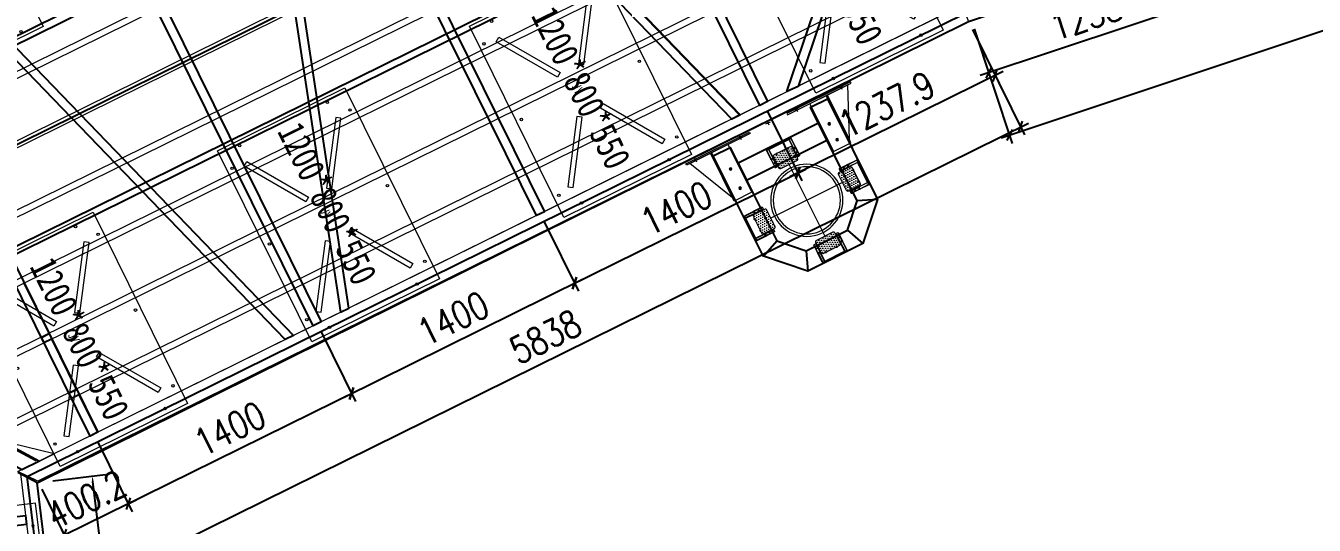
# Model space of a CAD drawing. Extents: x 8796 to 116961, y 24572 to 132726.
# Drawn here: x 32086 to 39331, y 92430 to 95239 of the extents above; entities that cross this region are included whole.
import ezdxf

# ---------------------------------------------------------------- set-up
doc = ezdxf.new("R2010")
doc.units = 0
doc.header["$LTSCALE"] = 1000
doc.header["$MEASUREMENT"] = 0
for name, pattern in [('CENTER', [2, 1.25, -0.25, 0.25, -0.25]), ('DASHED', [0.75, 0.5, -0.25]), ('HIDDEN', [0.375, 0.25, -0.125])]:
    doc.linetypes.add(name, pattern=pattern)
for name, color, linetype in [('PUB_TEXT', 7, 'Continuous'), ('主框型材', 4, 'Continuous'), ('卡槽', 242, 'Continuous'), ('标注', 9, 'Continuous'), ('浮箱名称', 3, 'Continuous'), ('连接端梁', 130, 'Continuous'), ('铝合金', 7, 'Continuous'), ('铝横梁', 220, 'Continuous')]:
    doc.layers.add(name, color=color, linetype=linetype)
for name, color, linetype, lineweight in [('加强板', 140, 'Continuous', 18), ('导框型材', 2, 'Continuous', 18), ('浮箱', 160, 'Continuous', 20), ('虚线', 8, 'Continuous', 0), ('轮子座', 7, 'Continuous', 9), ('铝主梁', 3, 'Continuous', 9), ('铝龙骨', 7, 'Continuous', 9)]:
    doc.layers.add(name, color=color, linetype=linetype, lineweight=lineweight)
doc.styles.add('HZTXT', font='txtw.shx', dxfattribs={"width": 0.8, "bigfont": 'hztxtw.shx'})
doc.styles.add('STANDARD_T3', font='simplex.shx', dxfattribs={"width": 0.7, "bigfont": 'hztxt.shx'})
doc.styles.add('黑体', font='simhei.ttf', dxfattribs={"width": 0.8})
doc.dimstyles.new('DIM-50', dxfattribs={"dimscale": 50, "dimtxt": 3, "dimasz": 1, "dimexe": 1, "dimexo": 1, "dimgap": 1, "dimtad": 1, "dimdec": 1, "dimdsep": 46, "dimtxsty": 'HZTXT', "dimblk": 'OBLIQUE', "dimblk1": 'ARCHTICK', "dimblk2": 'OBLIQUE', "dimcen": 0, "dimdle": 1, "dimclrd": 9, "dimclre": 9, "dimclrt": 2, "dimadec": 1, "dimazin": 0, "dimtfac": 1, "dimtdec": 1, "dimtix": 1, "dimtmove": 2, "dimatfit": 3, "dimldrblk": 'OBLIQUE', "dimfxl": 0, "dimtolj": 1, "dimtzin": 0, "dimarcsym": 0})
doc.dimstyles.new('W&&30', dxfattribs={"dimtxt": 105, "dimasz": 30, "dimexe": 75, "dimexo": 90, "dimgap": 30, "dimtad": 1, "dimdec": 0, "dimzin": 0, "dimdsep": 46, "dimtxsty": 'STANDARD_T3', "dimcen": 0.09, "dimclrd": 1, "dimclre": 1, "dimclrt": 7, "dimazin": 2, "dimtfac": 1, "dimtdec": 0, "dimtix": 1, "dimtmove": 2, "dimatfit": 3, "dimfxl": 0, "dimtolj": 1, "dimtzin": 0, "dimarcsym": 0})
pattern_1 = [(0, (1212.185, -561.11), (6.35, 12.7), [0, -12.7])]

# ---------------------------------------------------------------- blocks, each defined once
blk = doc.blocks.new('*D33')
at = {"color": 1, "lineweight": -2, "transparency": 16777216}
for p, q in [((27436.5, 68816.4), (27436.5, 68518.8)), ((31436.5, 68816.4), (31436.5, 68518.8)), ((27466.5, 68593.8), (31406.5, 68593.8))]:
    blk.add_line(p, q, dxfattribs=at)
at = {"color": 1, "transparency": 16777216}
for points in [[(27466.5, 68598.8), (27466.5, 68588.8), (27436.5, 68593.8)], [(31406.5, 68598.8), (31406.5, 68588.8), (31436.5, 68593.8)]]:
    blk.add_solid(points, dxfattribs=at)
at = {"layer": 'Defpoints', "color": 0, "transparency": 16777216}
for p in [(27436.5, 68906.4), (31436.5, 68906.4), (31436.5, 68593.8)]:
    blk.add_point(p, dxfattribs=at)
at = {"color": 7, "transparency": 16777216, "insert": (29436.5, 68676.3), "char_height": 105, "attachment_point": 5, "style": 'STANDARD_T3'}
blk.add_mtext('\\A1;4000', dxfattribs=at)
blk = doc.blocks.new('$matou$00000186')
for points in [[(-600, 400), (600, 400), (600, -400), (-600, -400)], [(-455.8, 303.8), (-472.4, 278.9), (-139.6, 57), (-122.9, 82)], [(455.8, 303.8), (472.4, 278.9), (139.6, 57), (122.9, 82)], [(-455.8, -303.8), (-472.4, -278.9), (-139.6, -57), (-122.9, -82)], [(455.8, -303.8), (472.4, -278.9), (139.6, -57), (122.9, -82)]]:
    blk.add_lwpolyline(points, close=True)
for centre in [(-475, 370), (0, 370), (475, 370), (-570, 275), (570, 275), (-570, -275), (570, -275), (-475, -370), (0, -370), (475, -370)]:
    blk.add_circle(centre, 7)
at = {"layer": 'PUB_TEXT', "style": '黑体', "width": 0.8}
blk.add_text('JY', height=52.57, dxfattribs=at).set_placement((-44.4, -35.3))
blk = doc.blocks.new('_Oblique')
at = {"color": 0, "linetype": 'ByBlock', "lineweight": -2}
blk.add_line((-0.5, -0.5), (0.5, 0.5), dxfattribs=at)
blk = doc.blocks.new('*D597')
at = {"layer": 'Defpoints', "color": 0, "transparency": 16777216}
for p in [(40173.6, 68346.1), (46011.6, 68346.1), (46011.6, 67685.2)]:
    blk.add_point(p, dxfattribs=at)
at = {"layer": '标注', "color": 9, "lineweight": -2, "transparency": 16777216}
for p, q in [((40173.6, 68296.1), (40173.6, 67635.2)), ((46011.6, 68296.1), (46011.6, 67635.2)), ((40123.6, 67685.2), (46061.6, 67685.2))]:
    blk.add_line(p, q, dxfattribs=at)
at = {"layer": '标注', "color": 9, "lineweight": -2, "transparency": 16777216, "xscale": 50, "yscale": 50, "zscale": 50, "rotation": 180}
blk.add_blockref('_Oblique', (40173.6, 67685.2), dxfattribs=at)
at = {"layer": '标注', "color": 9, "lineweight": -2, "transparency": 16777216, "xscale": 50, "yscale": 50, "zscale": 50}
blk.add_blockref('_Oblique', (46011.6, 67685.2), dxfattribs=at)
at = {"layer": '标注', "color": 2, "transparency": 16777216, "insert": (43092.6, 67810.2), "char_height": 150, "attachment_point": 5, "style": 'HZTXT'}
blk.add_mtext('\\A1;5838', dxfattribs=at)
blk = doc.blocks.new('_ArchTick')
at = {"color": 0, "linetype": 'ByBlock', "const_width": 0.4}
blk.add_lwpolyline([(-0.5, -0.5), (0.5, 0.5)], dxfattribs=at)
blk = doc.blocks.new('*D600')
at = {"layer": 'Defpoints', "color": 0, "transparency": 16777216}
for p in [(40573.8, 68444.1), (40173.6, 68346.1), (40173.6, 68008)]:
    blk.add_point(p, dxfattribs=at)
at = {"layer": '标注', "color": 9, "lineweight": -2, "transparency": 16777216}
for p, q in [((40573.8, 68394.1), (40573.8, 67958)), ((40173.6, 68296.1), (40173.6, 67958)), ((40173.6, 68008), (40123.6, 68008)), ((40573.8, 68008), (40173.6, 68008)), ((40573.8, 68008), (40623.8, 68008))]:
    blk.add_line(p, q, dxfattribs=at)
at = {"layer": '标注', "color": 9, "lineweight": -2, "transparency": 16777216, "xscale": 50, "yscale": 50, "zscale": 50}
blk.add_blockref('_Oblique', (40173.6, 68008), dxfattribs=at)
at = {"layer": '标注', "color": 9, "lineweight": -2, "transparency": 16777216, "xscale": 50, "yscale": 50, "zscale": 50, "rotation": 180}
blk.add_blockref('_Oblique', (40573.8, 68008), dxfattribs=at)
at = {"layer": '标注', "color": 2, "transparency": 16777216, "insert": (40373.7, 68133), "char_height": 150, "attachment_point": 5, "style": 'HZTXT'}
blk.add_mtext('\\A1;400.2', dxfattribs=at)
blk = doc.blocks.new('*D601')
at = {"layer": 'Defpoints', "color": 0, "transparency": 16777216}
for p in [(44773.8, 68444.1), (46011.6, 68346.1), (44773.8, 68008)]:
    blk.add_point(p, dxfattribs=at)
at = {"layer": '标注', "color": 9, "lineweight": -2, "transparency": 16777216}
for p, q in [((44773.8, 68394.1), (44773.8, 67958)), ((46011.6, 68296.1), (46011.6, 67958)), ((46061.6, 68008), (44723.8, 68008))]:
    blk.add_line(p, q, dxfattribs=at)
at = {"layer": '标注', "color": 9, "lineweight": -2, "transparency": 16777216, "xscale": 50, "yscale": 50, "zscale": 50, "rotation": 180}
blk.add_blockref('_Oblique', (44773.8, 68008), dxfattribs=at)
at = {"layer": '标注', "color": 9, "lineweight": -2, "transparency": 16777216, "xscale": 50, "yscale": 50, "zscale": 50}
blk.add_blockref('_Oblique', (46011.6, 68008), dxfattribs=at)
at = {"layer": '标注', "color": 2, "transparency": 16777216, "insert": (45392.7, 68133), "char_height": 150, "attachment_point": 5, "style": 'HZTXT'}
blk.add_mtext('\\A1;1237.9', dxfattribs=at)
blk = doc.blocks.new('*D602')
at = {"layer": 'Defpoints', "color": 0, "transparency": 16777216}
for p in [(40573.8, 68444.1), (41973.8, 68444.1), (41973.8, 68008)]:
    blk.add_point(p, dxfattribs=at)
at = {"layer": '标注', "color": 9, "lineweight": -2, "transparency": 16777216}
for p, q in [((40573.8, 68394.1), (40573.8, 67958)), ((41973.8, 68394.1), (41973.8, 67958)), ((40523.8, 68008), (42023.8, 68008))]:
    blk.add_line(p, q, dxfattribs=at)
at = {"layer": '标注', "color": 9, "lineweight": -2, "transparency": 16777216, "xscale": 50, "yscale": 50, "zscale": 50, "rotation": 180}
blk.add_blockref('_Oblique', (40573.8, 68008), dxfattribs=at)
at = {"layer": '标注', "color": 9, "lineweight": -2, "transparency": 16777216, "xscale": 50, "yscale": 50, "zscale": 50}
blk.add_blockref('_Oblique', (41973.8, 68008), dxfattribs=at)
at = {"layer": '标注', "color": 2, "transparency": 16777216, "insert": (41273.8, 68133), "char_height": 150, "attachment_point": 5, "style": 'HZTXT'}
blk.add_mtext('\\A1;1400', dxfattribs=at)
blk = doc.blocks.new('*D603')
at = {"layer": 'Defpoints', "color": 0, "transparency": 16777216}
for p in [(41973.8, 68444.1), (43373.8, 68444.1), (43373.8, 68008)]:
    blk.add_point(p, dxfattribs=at)
at = {"layer": '标注', "color": 9, "lineweight": -2, "transparency": 16777216}
for p, q in [((41973.8, 68394.1), (41973.8, 67958)), ((43373.8, 68394.1), (43373.8, 67958)), ((41923.8, 68008), (43423.8, 68008))]:
    blk.add_line(p, q, dxfattribs=at)
at = {"layer": '标注', "color": 9, "lineweight": -2, "transparency": 16777216, "xscale": 50, "yscale": 50, "zscale": 50, "rotation": 180}
blk.add_blockref('_Oblique', (41973.8, 68008), dxfattribs=at)
at = {"layer": '标注', "color": 9, "lineweight": -2, "transparency": 16777216, "xscale": 50, "yscale": 50, "zscale": 50}
blk.add_blockref('_Oblique', (43373.8, 68008), dxfattribs=at)
at = {"layer": '标注', "color": 2, "transparency": 16777216, "insert": (42673.8, 68133), "char_height": 150, "attachment_point": 5, "style": 'HZTXT'}
blk.add_mtext('\\A1;1400', dxfattribs=at)
blk = doc.blocks.new('*D604')
at = {"layer": 'Defpoints', "color": 0, "transparency": 16777216}
for p in [(43373.8, 68444.1), (44773.8, 68444.1), (44773.8, 68008)]:
    blk.add_point(p, dxfattribs=at)
at = {"layer": '标注', "color": 9, "lineweight": -2, "transparency": 16777216}
for p, q in [((43373.8, 68394.1), (43373.8, 67958)), ((44773.8, 68394.1), (44773.8, 67958)), ((43323.8, 68008), (44823.8, 68008))]:
    blk.add_line(p, q, dxfattribs=at)
at = {"layer": '标注', "color": 9, "lineweight": -2, "transparency": 16777216, "xscale": 50, "yscale": 50, "zscale": 50, "rotation": 180}
blk.add_blockref('_Oblique', (43373.8, 68008), dxfattribs=at)
at = {"layer": '标注', "color": 9, "lineweight": -2, "transparency": 16777216, "xscale": 50, "yscale": 50, "zscale": 50}
blk.add_blockref('_Oblique', (44773.8, 68008), dxfattribs=at)
at = {"layer": '标注', "color": 2, "transparency": 16777216, "insert": (44073.8, 68133), "char_height": 150, "attachment_point": 5, "style": 'HZTXT'}
blk.add_mtext('\\A1;1400', dxfattribs=at)
blk = doc.blocks.new('*U34')
at = {"layer": '浮箱', "rotation": 270}
blk.add_blockref('$matou$00000186', (0, 0), dxfattribs=at)
blk = doc.blocks.new('*U35')
at = {"color": 0, "linetype": 'ByBlock', "lineweight": -2, "transparency": 16777216}
for p in [(0, 0), (1550.25, 0), (3100.5, 0), (4650.75, 0), (6201, 0)]:
    blk.add_blockref('*U34', p, dxfattribs=at)
blk = doc.blocks.new('*U36')
at = {"layer": '浮箱', "rotation": 270}
blk.add_blockref('$matou$00000186', (0, 0), dxfattribs=at)
blk = doc.blocks.new('*U37')
at = {"color": 0, "linetype": 'ByBlock', "lineweight": -2, "transparency": 16777216}
for p in [(0, 0), (1580, 0), (3160, 0), (4740, 0)]:
    blk.add_blockref('*U36', p, dxfattribs=at)
blk = doc.blocks.new('*D583')
at = {"layer": 'Defpoints', "color": 0, "transparency": 16777216}
for p in [(49245.7, 68127.9), (57321.7, 68127.9), (57321.7, 67449.2)]:
    blk.add_point(p, dxfattribs=at)
at = {"layer": '标注', "color": 9, "lineweight": -2, "transparency": 16777216}
for p, q in [((49245.7, 68077.9), (49245.7, 67399.2)), ((57321.7, 68077.9), (57321.7, 67399.2)), ((49195.7, 67449.2), (57371.7, 67449.2))]:
    blk.add_line(p, q, dxfattribs=at)
at = {"layer": '标注', "color": 9, "lineweight": -2, "transparency": 16777216, "xscale": 50, "yscale": 50, "zscale": 50}
for p, rotation in [((49245.7, 67449.2), 180.0003109579486), ((57321.7, 67449.2), 0.0003109579486354188)]:
    blk.add_blockref('_Oblique', p, dxfattribs=dict(at, rotation=rotation))
at = {"layer": '标注', "color": 2, "transparency": 16777216, "insert": (53283.7, 67574.2), "char_height": 150, "attachment_point": 5, "rotation": 0.00031, "style": 'HZTXT'}
blk.add_mtext('\\A1;8076', dxfattribs=at)
blk = doc.blocks.new('*D592')
at = {"layer": 'Defpoints', "color": 0, "transparency": 16777216}
for p in [(50483.7, 68225.9), (49245.7, 68127.9), (49245.7, 67818.6)]:
    blk.add_point(p, dxfattribs=at)
at = {"layer": '标注', "color": 9, "lineweight": -2, "transparency": 16777216}
for p, q in [((50483.7, 68175.9), (50483.7, 67768.6)), ((49245.7, 68077.9), (49245.7, 67768.6)), ((50533.7, 67818.6), (49195.7, 67818.6))]:
    blk.add_line(p, q, dxfattribs=at)
at = {"layer": '标注', "color": 9, "lineweight": -2, "transparency": 16777216, "xscale": 50, "yscale": 50, "zscale": 50, "rotation": 180}
blk.add_blockref('_Oblique', (49245.7, 67818.6), dxfattribs=at)
at = {"layer": '标注', "color": 9, "lineweight": -2, "transparency": 16777216, "xscale": 50, "yscale": 50, "zscale": 50}
blk.add_blockref('_Oblique', (50483.7, 67818.6), dxfattribs=at)
at = {"layer": '标注', "color": 2, "transparency": 16777216, "insert": (49864.7, 67943.6), "char_height": 150, "attachment_point": 5, "style": 'HZTXT'}
blk.add_mtext('\\A1;1238', dxfattribs=at)
blk = doc.blocks.new('*U519')
h = blk.add_hatch()
h.set_pattern_fill('DOTS', color=256, scale=8)
h.set_pattern_definition(pattern_1)
h.paths.add_polyline_path([(64, 50, 0.4142135624), (54, 60), (-11, 60, 0.4142135624), (-21, 50), (-21, -50, 0.4142135624), (-11, -60), (54, -60, 0.4142135624), (64, -50)])
at = {"layer": '导框型材', "color": 0, "linetype": 'Continuous'}
for p, q in [((-64, 63.508929), (-64, 75.5)), ((-64, 75.5), (-63.389317, 75.5)), ((-7.891644, 75.5), (-63.389317, 75.5)), ((-63.389317, 75.5), (-63.389317, 64.5)), ((-62, 77.5), (-6.502327, 77.5)), ((-2.965328, 75.5), (-7.891644, 75.5)), ((-7.891644, 75.5), (-7.891644, 64.5)), ((-6.502327, 77.5), (-1.08338, 77.5)), ((47.5, 75.5), (-2.965328, 75.5)), ((-2.965328, 64.5), (-2.965328, 75.5)), ((-1.08338, 77.5), (45.5, 77.5)), ((47.5, 64.5), (47.5, 75.5)), ((-64, -63.50893), (-64, 63.508929)), ((-63.389317, 64.5), (-7.891644, 64.5)), ((-62, 62.5), (-62, -62.5)), ((-6.502327, 62.5), (-62, 62.5)), ((-7.891644, 64.5), (-2.965328, 64.5)), ((-1.08338, 62.5), (-6.502327, 62.5)), ((47.5, 64.5), (-2.965328, 64.5)), ((45.5, 62.5), (-1.08338, 62.5)), ((31, 62.498484), (31, 60)), ((-64, -63.78066), (-64, -63.500287)), ((-64, -75.5), (-64, -63.78066)), ((-63.389317, -64.5), (-63.389317, -75.5)), ((-7.891644, -64.5), (-63.389317, -64.5)), ((-62, -62.5), (-6.502327, -62.5)), ((-2.965328, -64.5), (-7.891644, -64.5)), ((-7.891644, -75.5), (-7.891644, -64.5)), ((-6.502327, -62.5), (-1.08338, -62.5)), ((47.5, -64.5), (-2.965328, -64.5)), ((-2.965328, -64.5), (-2.965328, -75.5)), ((-1.08338, -62.5), (45.5, -62.5)), ((31, -60), (31, -62.498484)), ((47.5, -75.5), (47.5, -64.5)), ((-64, -75.5), (-63.389317, -75.5)), ((-63.389317, -75.5), (-7.891644, -75.5)), ((-6.502327, -77.5), (-62, -77.5)), ((-7.891644, -75.5), (-2.965328, -75.5)), ((-1.08338, -77.5), (-6.502327, -77.5)), ((47.5, -75.5), (-2.965328, -75.5)), ((45.5, -77.5), (-1.08338, -77.5))]:
    blk.add_line(p, q, dxfattribs=at)
at = {"layer": '导框型材', "color": 1, "linetype": 'CENTER', "ltscale": 0.1}
for p, q in [((21.5, 67.25), (21.5, 72.75)), ((18.75, 70), (24.25, 70)), ((18.75, -70), (24.25, -70)), ((21.5, -72.75), (21.5, -67.25))]:
    blk.add_line(p, q, dxfattribs=at)
at = {"layer": '导框型材', "color": 1, "linetype": 'CENTER', "ltscale": 0.28}
for p, q in [((-18.5, 35), (-14.5, 35)), ((-16.5, 37), (-16.5, 33)), ((-18.5, -35), (-14.5, -35)), ((-16.5, -37), (-16.5, -33))]:
    blk.add_line(p, q, dxfattribs=at)
at = {"layer": '导框型材', "color": 1, "linetype": 'CENTER', "ltscale": 0.404352}
for p, q in [((-18.5, 0), (-14.5, 0)), ((-16.5, -2), (-16.5, 2))]:
    blk.add_line(p, q, dxfattribs=at)
at = {"layer": '导框型材', "color": 0}
blk.add_lwpolyline([(-11, 60), (54, 60, -0.4142135624), (64, 50), (64, -50, -0.4142135624), (54, -60), (-11, -60, -0.4142135624), (-21, -50), (-21, 50, -0.4142135624)], format="xyb", close=True, dxfattribs=at)
for centre in [(21.5, 70), (21.5, -70)]:
    blk.add_circle(centre, 2.5, dxfattribs=at)
at = {"layer": '导框型材', "color": 0, "linetype": 'Continuous', "extrusion": (0, 0, -1)}
for centre, start, end in [((62, 75.5), 0, 90), ((62, 64.5), 270, 0), ((62, -64.5), 0, 90), ((62, -75.5), 270, 0)]:
    blk.add_arc(centre, 2, start, end, dxfattribs=at)
at = {"layer": '导框型材', "color": 0, "linetype": 'Continuous'}
for centre, radius, start, end in [((45.5, 75.5), 2, 0, 90), ((45.5, 64.5), 2, 270, 0), ((-16.5, -35), 7, 130.0052008841, 229.9947991159), ((45.5, -64.5), 2, 0, 90), ((45.5, -75.5), 2, 270, 0)]:
    blk.add_arc(centre, radius, start, end, dxfattribs=at)
at = {"layer": '导框型材', "color": 0, "linetype": 'Continuous', "extrusion": (1.22461e-16, 0, -1)}
blk.add_arc((16.5, 35), 7, 310.0052008841, 49.9947991159, dxfattribs=at)
at = {"layer": '导框型材', "color": 0, "linetype": 'Continuous'}
for centre, major_axis, ratio, start_param, end_param in [((-62, 75.5), (0, 2), 0.694658, 0, 1.5707963268), ((-6.502327, 75.5), (0, -2), 0.694658, 3.1415926536, 4.7123889804), ((-1.08338, 75.5), (0, -2), 0.940974, 3.1415926536, 4.7123889804), ((-6.502327, 64.5), (0, 2), 0.694658, 1.5707963268, 3.1415926536), ((-1.08338, 64.5), (0, 2), 0.940974, 1.5707963268, 3.1415926536), ((-6.502327, -64.5), (0, 2), 0.694658, 0, 1.5707963268), ((-1.08338, -64.5), (0, 2), 0.940974, 0, 1.5707963268), ((-62, -75.5), (0, 2), 0.694658, 1.5707963268, 3.1415926536), ((-6.502327, -75.5), (0, 2), 0.694658, 1.5707963268, 3.1415926536), ((-1.08338, -75.5), (0, 2), 0.940974, 1.5707963268, 3.1415926536)]:
    blk.add_ellipse(centre, major_axis=major_axis, ratio=ratio, start_param=start_param, end_param=end_param, dxfattribs=at)
at = {"layer": '导框型材', "color": 0, "linetype": 'Continuous', "extrusion": (0, 0, -1)}
for centre, start_param, end_param in [((-62, 64.5), 0, 1.5707963268), ((-62, -64.5), 1.5707963268, 3.1415926536)]:
    blk.add_ellipse(centre, major_axis=(0, -2), ratio=0.694658, start_param=start_param, end_param=end_param, dxfattribs=at)
blk = doc.blocks.new('*U515')
at = {"layer": '轮子座', "color": 0, "linetype": 'ByBlock', "lineweight": -2, "transparency": 16777216}
blk.add_blockref('*U519', (0, 0), dxfattribs=at)
blk = doc.blocks.new('*U516')
h = blk.add_hatch()
h.set_pattern_fill('DOTS', color=256, scale=8)
h.set_pattern_definition(pattern_1)
h.paths.add_polyline_path([(64, 50, 0.4142135624), (54, 60), (-11, 60, 0.4142135624), (-21, 50), (-21, -50, 0.4142135624), (-11, -60), (54, -60, 0.4142135624), (64, -50)])
at = {"layer": '导框型材', "color": 0, "linetype": 'Continuous'}
for p, q in [((-64, 63.508929), (-64, 75.5)), ((-64, 75.5), (-63.389317, 75.5)), ((-7.891644, 75.5), (-63.389317, 75.5)), ((-63.389317, 75.5), (-63.389317, 64.5)), ((-62, 77.5), (-6.502327, 77.5)), ((-2.965328, 75.5), (-7.891644, 75.5)), ((-7.891644, 75.5), (-7.891644, 64.5)), ((-6.502327, 77.5), (-1.08338, 77.5)), ((47.5, 75.5), (-2.965328, 75.5)), ((-2.965328, 64.5), (-2.965328, 75.5)), ((-1.08338, 77.5), (45.5, 77.5)), ((47.5, 64.5), (47.5, 75.5)), ((-64, -63.50893), (-64, 63.508929)), ((-63.389317, 64.5), (-7.891644, 64.5)), ((-62, 62.5), (-62, -62.5)), ((-6.502327, 62.5), (-62, 62.5)), ((-7.891644, 64.5), (-2.965328, 64.5)), ((-1.08338, 62.5), (-6.502327, 62.5)), ((47.5, 64.5), (-2.965328, 64.5)), ((45.5, 62.5), (-1.08338, 62.5)), ((31, 62.498484), (31, 60)), ((-64, -63.78066), (-64, -63.500287)), ((-64, -75.5), (-64, -63.78066)), ((-63.389317, -64.5), (-63.389317, -75.5)), ((-7.891644, -64.5), (-63.389317, -64.5)), ((-62, -62.5), (-6.502327, -62.5)), ((-2.965328, -64.5), (-7.891644, -64.5)), ((-7.891644, -75.5), (-7.891644, -64.5)), ((-6.502327, -62.5), (-1.08338, -62.5)), ((47.5, -64.5), (-2.965328, -64.5)), ((-2.965328, -64.5), (-2.965328, -75.5)), ((-1.08338, -62.5), (45.5, -62.5)), ((31, -60), (31, -62.498484)), ((47.5, -75.5), (47.5, -64.5)), ((-64, -75.5), (-63.389317, -75.5)), ((-63.389317, -75.5), (-7.891644, -75.5)), ((-6.502327, -77.5), (-62, -77.5)), ((-7.891644, -75.5), (-2.965328, -75.5)), ((-1.08338, -77.5), (-6.502327, -77.5)), ((47.5, -75.5), (-2.965328, -75.5)), ((45.5, -77.5), (-1.08338, -77.5))]:
    blk.add_line(p, q, dxfattribs=at)
at = {"layer": '导框型材', "color": 1, "linetype": 'CENTER', "ltscale": 0.1}
for p, q in [((21.5, 67.25), (21.5, 72.75)), ((18.75, 70), (24.25, 70)), ((18.75, -70), (24.25, -70)), ((21.5, -72.75), (21.5, -67.25))]:
    blk.add_line(p, q, dxfattribs=at)
at = {"layer": '导框型材', "color": 1, "linetype": 'CENTER', "ltscale": 0.28}
for p, q in [((-18.5, 35), (-14.5, 35)), ((-16.5, 37), (-16.5, 33)), ((-18.5, -35), (-14.5, -35)), ((-16.5, -37), (-16.5, -33))]:
    blk.add_line(p, q, dxfattribs=at)
at = {"layer": '导框型材', "color": 1, "linetype": 'CENTER', "ltscale": 0.404352}
for p, q in [((-18.5, 0), (-14.5, 0)), ((-16.5, -2), (-16.5, 2))]:
    blk.add_line(p, q, dxfattribs=at)
at = {"layer": '导框型材', "color": 0}
blk.add_lwpolyline([(-11, 60), (54, 60, -0.4142135624), (64, 50), (64, -50, -0.4142135624), (54, -60), (-11, -60, -0.4142135624), (-21, -50), (-21, 50, -0.4142135624)], format="xyb", close=True, dxfattribs=at)
for centre in [(21.5, 70), (21.5, -70)]:
    blk.add_circle(centre, 2.5, dxfattribs=at)
at = {"layer": '导框型材', "color": 0, "linetype": 'Continuous', "extrusion": (0, 0, -1)}
for centre, start, end in [((62, 75.5), 0, 90), ((62, 64.5), 270, 0), ((62, -64.5), 0, 90), ((62, -75.5), 270, 0)]:
    blk.add_arc(centre, 2, start, end, dxfattribs=at)
at = {"layer": '导框型材', "color": 0, "linetype": 'Continuous'}
for centre, radius, start, end in [((45.5, 75.5), 2, 0, 90), ((45.5, 64.5), 2, 270, 0), ((-16.5, -35), 7, 130.0052008841, 229.9947991159), ((45.5, -64.5), 2, 0, 90), ((45.5, -75.5), 2, 270, 0)]:
    blk.add_arc(centre, radius, start, end, dxfattribs=at)
at = {"layer": '导框型材', "color": 0, "linetype": 'Continuous', "extrusion": (1.22461e-16, 0, -1)}
blk.add_arc((16.5, 35), 7, 310.0052008841, 49.9947991159, dxfattribs=at)
at = {"layer": '导框型材', "color": 0, "linetype": 'Continuous'}
for centre, major_axis, ratio, start_param, end_param in [((-62, 75.5), (0, 2), 0.694658, 0, 1.5707963268), ((-6.502327, 75.5), (0, -2), 0.694658, 3.1415926536, 4.7123889804), ((-1.08338, 75.5), (0, -2), 0.940974, 3.1415926536, 4.7123889804), ((-6.502327, 64.5), (0, 2), 0.694658, 1.5707963268, 3.1415926536), ((-1.08338, 64.5), (0, 2), 0.940974, 1.5707963268, 3.1415926536), ((-6.502327, -64.5), (0, 2), 0.694658, 0, 1.5707963268), ((-1.08338, -64.5), (0, 2), 0.940974, 0, 1.5707963268), ((-62, -75.5), (0, 2), 0.694658, 1.5707963268, 3.1415926536), ((-6.502327, -75.5), (0, 2), 0.694658, 1.5707963268, 3.1415926536), ((-1.08338, -75.5), (0, 2), 0.940974, 1.5707963268, 3.1415926536)]:
    blk.add_ellipse(centre, major_axis=major_axis, ratio=ratio, start_param=start_param, end_param=end_param, dxfattribs=at)
at = {"layer": '导框型材', "color": 0, "linetype": 'Continuous', "extrusion": (0, 0, -1)}
for centre, start_param, end_param in [((-62, 64.5), 0, 1.5707963268), ((-62, -64.5), 1.5707963268, 3.1415926536)]:
    blk.add_ellipse(centre, major_axis=(0, -2), ratio=0.694658, start_param=start_param, end_param=end_param, dxfattribs=at)
blk = doc.blocks.new('*U517')
at = {"layer": '轮子座', "color": 0, "linetype": 'ByBlock', "lineweight": -2, "transparency": 16777216}
blk.add_blockref('*U516', (0, 0), dxfattribs=at)
blk = doc.blocks.new('*U518')
h = blk.add_hatch()
h.set_pattern_fill('DOTS', color=256, scale=8)
h.set_pattern_definition(pattern_1)
h.paths.add_polyline_path([(64, 50, 0.4142135624), (54, 60), (-11, 60, 0.4142135624), (-21, 50), (-21, -50, 0.4142135624), (-11, -60), (54, -60, 0.4142135624), (64, -50)])
at = {"layer": '导框型材', "color": 0, "linetype": 'Continuous'}
for p, q in [((-64, 63.508929), (-64, 75.5)), ((-64, 75.5), (-63.389317, 75.5)), ((-7.891644, 75.5), (-63.389317, 75.5)), ((-63.389317, 75.5), (-63.389317, 64.5)), ((-62, 77.5), (-6.502327, 77.5)), ((-2.965328, 75.5), (-7.891644, 75.5)), ((-7.891644, 75.5), (-7.891644, 64.5)), ((-6.502327, 77.5), (-1.08338, 77.5)), ((47.5, 75.5), (-2.965328, 75.5)), ((-2.965328, 64.5), (-2.965328, 75.5)), ((-1.08338, 77.5), (45.5, 77.5)), ((47.5, 64.5), (47.5, 75.5)), ((-64, -63.50893), (-64, 63.508929)), ((-63.389317, 64.5), (-7.891644, 64.5)), ((-62, 62.5), (-62, -62.5)), ((-6.502327, 62.5), (-62, 62.5)), ((-7.891644, 64.5), (-2.965328, 64.5)), ((-1.08338, 62.5), (-6.502327, 62.5)), ((47.5, 64.5), (-2.965328, 64.5)), ((45.5, 62.5), (-1.08338, 62.5)), ((31, 62.498484), (31, 60)), ((-64, -63.78066), (-64, -63.500287)), ((-64, -75.5), (-64, -63.78066)), ((-63.389317, -64.5), (-63.389317, -75.5)), ((-7.891644, -64.5), (-63.389317, -64.5)), ((-62, -62.5), (-6.502327, -62.5)), ((-2.965328, -64.5), (-7.891644, -64.5)), ((-7.891644, -75.5), (-7.891644, -64.5)), ((-6.502327, -62.5), (-1.08338, -62.5)), ((47.5, -64.5), (-2.965328, -64.5)), ((-2.965328, -64.5), (-2.965328, -75.5)), ((-1.08338, -62.5), (45.5, -62.5)), ((31, -60), (31, -62.498484)), ((47.5, -75.5), (47.5, -64.5)), ((-64, -75.5), (-63.389317, -75.5)), ((-63.389317, -75.5), (-7.891644, -75.5)), ((-6.502327, -77.5), (-62, -77.5)), ((-7.891644, -75.5), (-2.965328, -75.5)), ((-1.08338, -77.5), (-6.502327, -77.5)), ((47.5, -75.5), (-2.965328, -75.5)), ((45.5, -77.5), (-1.08338, -77.5))]:
    blk.add_line(p, q, dxfattribs=at)
at = {"layer": '导框型材', "color": 1, "linetype": 'CENTER', "ltscale": 0.1}
for p, q in [((21.5, 67.25), (21.5, 72.75)), ((18.75, 70), (24.25, 70)), ((18.75, -70), (24.25, -70)), ((21.5, -72.75), (21.5, -67.25))]:
    blk.add_line(p, q, dxfattribs=at)
at = {"layer": '导框型材', "color": 1, "linetype": 'CENTER', "ltscale": 0.28}
for p, q in [((-18.5, 35), (-14.5, 35)), ((-16.5, 37), (-16.5, 33)), ((-18.5, -35), (-14.5, -35)), ((-16.5, -37), (-16.5, -33))]:
    blk.add_line(p, q, dxfattribs=at)
at = {"layer": '导框型材', "color": 1, "linetype": 'CENTER', "ltscale": 0.404352}
for p, q in [((-18.5, 0), (-14.5, 0)), ((-16.5, -2), (-16.5, 2))]:
    blk.add_line(p, q, dxfattribs=at)
at = {"layer": '导框型材', "color": 0}
blk.add_lwpolyline([(-11, 60), (54, 60, -0.4142135624), (64, 50), (64, -50, -0.4142135624), (54, -60), (-11, -60, -0.4142135624), (-21, -50), (-21, 50, -0.4142135624)], format="xyb", close=True, dxfattribs=at)
for centre in [(21.5, 70), (21.5, -70)]:
    blk.add_circle(centre, 2.5, dxfattribs=at)
at = {"layer": '导框型材', "color": 0, "linetype": 'Continuous', "extrusion": (0, 0, -1)}
for centre, start, end in [((62, 75.5), 0, 90), ((62, 64.5), 270, 0), ((62, -64.5), 0, 90), ((62, -75.5), 270, 0)]:
    blk.add_arc(centre, 2, start, end, dxfattribs=at)
at = {"layer": '导框型材', "color": 0, "linetype": 'Continuous'}
for centre, radius, start, end in [((45.5, 75.5), 2, 0, 90), ((45.5, 64.5), 2, 270, 0), ((-16.5, -35), 7, 130.0052008841, 229.9947991159), ((45.5, -64.5), 2, 0, 90), ((45.5, -75.5), 2, 270, 0)]:
    blk.add_arc(centre, radius, start, end, dxfattribs=at)
at = {"layer": '导框型材', "color": 0, "linetype": 'Continuous', "extrusion": (1.22461e-16, 0, -1)}
blk.add_arc((16.5, 35), 7, 310.0052008841, 49.9947991159, dxfattribs=at)
at = {"layer": '导框型材', "color": 0, "linetype": 'Continuous'}
for centre, major_axis, ratio, start_param, end_param in [((-62, 75.5), (0, 2), 0.694658, 0, 1.5707963268), ((-6.502327, 75.5), (0, -2), 0.694658, 3.1415926536, 4.7123889804), ((-1.08338, 75.5), (0, -2), 0.940974, 3.1415926536, 4.7123889804), ((-6.502327, 64.5), (0, 2), 0.694658, 1.5707963268, 3.1415926536), ((-1.08338, 64.5), (0, 2), 0.940974, 1.5707963268, 3.1415926536), ((-6.502327, -64.5), (0, 2), 0.694658, 0, 1.5707963268), ((-1.08338, -64.5), (0, 2), 0.940974, 0, 1.5707963268), ((-62, -75.5), (0, 2), 0.694658, 1.5707963268, 3.1415926536), ((-6.502327, -75.5), (0, 2), 0.694658, 1.5707963268, 3.1415926536), ((-1.08338, -75.5), (0, 2), 0.940974, 1.5707963268, 3.1415926536)]:
    blk.add_ellipse(centre, major_axis=major_axis, ratio=ratio, start_param=start_param, end_param=end_param, dxfattribs=at)
at = {"layer": '导框型材', "color": 0, "linetype": 'Continuous', "extrusion": (0, 0, -1)}
for centre, start_param, end_param in [((-62, 64.5), 0, 1.5707963268), ((-62, -64.5), 1.5707963268, 3.1415926536)]:
    blk.add_ellipse(centre, major_axis=(0, -2), ratio=0.694658, start_param=start_param, end_param=end_param, dxfattribs=at)
blk = doc.blocks.new('*U521')
at = {"layer": '轮子座', "color": 0, "linetype": 'ByBlock', "lineweight": -2, "transparency": 16777216}
blk.add_blockref('*U518', (0, 0), dxfattribs=at)
blk = doc.blocks.new('*U522')
h = blk.add_hatch()
h.set_pattern_fill('DOTS', color=256, scale=8)
h.set_pattern_definition(pattern_1)
h.paths.add_polyline_path([(64, 50, 0.4142135624), (54, 60), (-11, 60, 0.4142135624), (-21, 50), (-21, -50, 0.4142135624), (-11, -60), (54, -60, 0.4142135624), (64, -50)])
at = {"layer": '导框型材', "color": 0, "linetype": 'Continuous'}
for p, q in [((-64, 63.508929), (-64, 75.5)), ((-64, 75.5), (-63.389317, 75.5)), ((-7.891644, 75.5), (-63.389317, 75.5)), ((-63.389317, 75.5), (-63.389317, 64.5)), ((-62, 77.5), (-6.502327, 77.5)), ((-2.965328, 75.5), (-7.891644, 75.5)), ((-7.891644, 75.5), (-7.891644, 64.5)), ((-6.502327, 77.5), (-1.08338, 77.5)), ((47.5, 75.5), (-2.965328, 75.5)), ((-2.965328, 64.5), (-2.965328, 75.5)), ((-1.08338, 77.5), (45.5, 77.5)), ((47.5, 64.5), (47.5, 75.5)), ((-64, -63.50893), (-64, 63.508929)), ((-63.389317, 64.5), (-7.891644, 64.5)), ((-62, 62.5), (-62, -62.5)), ((-6.502327, 62.5), (-62, 62.5)), ((-7.891644, 64.5), (-2.965328, 64.5)), ((-1.08338, 62.5), (-6.502327, 62.5)), ((47.5, 64.5), (-2.965328, 64.5)), ((45.5, 62.5), (-1.08338, 62.5)), ((31, 62.498484), (31, 60)), ((-64, -63.78066), (-64, -63.500287)), ((-64, -75.5), (-64, -63.78066)), ((-63.389317, -64.5), (-63.389317, -75.5)), ((-7.891644, -64.5), (-63.389317, -64.5)), ((-62, -62.5), (-6.502327, -62.5)), ((-2.965328, -64.5), (-7.891644, -64.5)), ((-7.891644, -75.5), (-7.891644, -64.5)), ((-6.502327, -62.5), (-1.08338, -62.5)), ((47.5, -64.5), (-2.965328, -64.5)), ((-2.965328, -64.5), (-2.965328, -75.5)), ((-1.08338, -62.5), (45.5, -62.5)), ((31, -60), (31, -62.498484)), ((47.5, -75.5), (47.5, -64.5)), ((-64, -75.5), (-63.389317, -75.5)), ((-63.389317, -75.5), (-7.891644, -75.5)), ((-6.502327, -77.5), (-62, -77.5)), ((-7.891644, -75.5), (-2.965328, -75.5)), ((-1.08338, -77.5), (-6.502327, -77.5)), ((47.5, -75.5), (-2.965328, -75.5)), ((45.5, -77.5), (-1.08338, -77.5))]:
    blk.add_line(p, q, dxfattribs=at)
at = {"layer": '导框型材', "color": 1, "linetype": 'CENTER', "ltscale": 0.1}
for p, q in [((21.5, 67.25), (21.5, 72.75)), ((18.75, 70), (24.25, 70)), ((18.75, -70), (24.25, -70)), ((21.5, -72.75), (21.5, -67.25))]:
    blk.add_line(p, q, dxfattribs=at)
at = {"layer": '导框型材', "color": 1, "linetype": 'CENTER', "ltscale": 0.28}
for p, q in [((-18.5, 35), (-14.5, 35)), ((-16.5, 37), (-16.5, 33)), ((-18.5, -35), (-14.5, -35)), ((-16.5, -37), (-16.5, -33))]:
    blk.add_line(p, q, dxfattribs=at)
at = {"layer": '导框型材', "color": 1, "linetype": 'CENTER', "ltscale": 0.404352}
for p, q in [((-18.5, 0), (-14.5, 0)), ((-16.5, -2), (-16.5, 2))]:
    blk.add_line(p, q, dxfattribs=at)
at = {"layer": '导框型材', "color": 0}
blk.add_lwpolyline([(-11, 60), (54, 60, -0.4142135624), (64, 50), (64, -50, -0.4142135624), (54, -60), (-11, -60, -0.4142135624), (-21, -50), (-21, 50, -0.4142135624)], format="xyb", close=True, dxfattribs=at)
for centre in [(21.5, 70), (21.5, -70)]:
    blk.add_circle(centre, 2.5, dxfattribs=at)
at = {"layer": '导框型材', "color": 0, "linetype": 'Continuous', "extrusion": (0, 0, -1)}
for centre, start, end in [((62, 75.5), 0, 90), ((62, 64.5), 270, 0), ((62, -64.5), 0, 90), ((62, -75.5), 270, 0)]:
    blk.add_arc(centre, 2, start, end, dxfattribs=at)
at = {"layer": '导框型材', "color": 0, "linetype": 'Continuous'}
for centre, radius, start, end in [((45.5, 75.5), 2, 0, 90), ((45.5, 64.5), 2, 270, 0), ((-16.5, -35), 7, 130.0052008841, 229.9947991159), ((45.5, -64.5), 2, 0, 90), ((45.5, -75.5), 2, 270, 0)]:
    blk.add_arc(centre, radius, start, end, dxfattribs=at)
at = {"layer": '导框型材', "color": 0, "linetype": 'Continuous', "extrusion": (1.22461e-16, 0, -1)}
blk.add_arc((16.5, 35), 7, 310.0052008841, 49.9947991159, dxfattribs=at)
at = {"layer": '导框型材', "color": 0, "linetype": 'Continuous'}
for centre, major_axis, ratio, start_param, end_param in [((-62, 75.5), (0, 2), 0.694658, 0, 1.5707963268), ((-6.502327, 75.5), (0, -2), 0.694658, 3.1415926536, 4.7123889804), ((-1.08338, 75.5), (0, -2), 0.940974, 3.1415926536, 4.7123889804), ((-6.502327, 64.5), (0, 2), 0.694658, 1.5707963268, 3.1415926536), ((-1.08338, 64.5), (0, 2), 0.940974, 1.5707963268, 3.1415926536), ((-6.502327, -64.5), (0, 2), 0.694658, 0, 1.5707963268), ((-1.08338, -64.5), (0, 2), 0.940974, 0, 1.5707963268), ((-62, -75.5), (0, 2), 0.694658, 1.5707963268, 3.1415926536), ((-6.502327, -75.5), (0, 2), 0.694658, 1.5707963268, 3.1415926536), ((-1.08338, -75.5), (0, 2), 0.940974, 1.5707963268, 3.1415926536)]:
    blk.add_ellipse(centre, major_axis=major_axis, ratio=ratio, start_param=start_param, end_param=end_param, dxfattribs=at)
at = {"layer": '导框型材', "color": 0, "linetype": 'Continuous', "extrusion": (0, 0, -1)}
for centre, start_param, end_param in [((-62, 64.5), 0, 1.5707963268), ((-62, -64.5), 1.5707963268, 3.1415926536)]:
    blk.add_ellipse(centre, major_axis=(0, -2), ratio=0.694658, start_param=start_param, end_param=end_param, dxfattribs=at)
blk = doc.blocks.new('*U520')
at = {"layer": '轮子座', "color": 0, "linetype": 'ByBlock', "lineweight": -2, "transparency": 16777216}
blk.add_blockref('*U522', (0, 0), dxfattribs=at)
blk = doc.blocks.new('外抱桩器')
for radius in [203, 189]:
    blk.add_circle((0, 486.5), radius)
at = {"layer": '主框型材'}
for points in [[(-358.5, 660.4), (-358.5, 27.9), (-252.5, 27.9), (-252.5, 615.9), (-129.4, 739), (129.4, 739), (252.5, 615.9), (252.5, 27.9), (358.5, 27.9), (358.5, 659.8), (173.3, 845), (-173.3, 845), (-358.5, 659.8)], [(-129.4, 739), (-173.3, 845)], [(129.4, 739), (173.3, 845)], [(-358.5, 659.8), (-252.5, 615.9)], [(358.5, 659.8), (252.5, 615.9)]]:
    blk.add_lwpolyline(points, dxfattribs=at)
blk.add_lwpolyline([(-252.5, 128), (-252.5, 234), (252.5, 234), (252.5, 128)], close=True, dxfattribs=at)
at = {"layer": '导框型材', "color": 1, "linetype": 'CENTER', "ltscale": 5}
for p, q in [((0, 256.1), (0, 717)), ((229.5, 486.5), (-229.5, 486.5))]:
    blk.add_line(p, q, dxfattribs=at)
at = {"layer": '导框型材', "color": 2, "linetype": 'HIDDEN', "ltscale": 100}
for p, q in [((-359, 8), (-359, 308)), ((359, 8), (359, 308))]:
    blk.add_line(p, q, dxfattribs=at)
at = {"layer": '导框型材', "color": 1, "linetype": 'CENTER', "ltscale": 0.28}
for p, q in [((-312.7, 258), (-297.3, 258)), ((-305, 250.3), (-305, 265.7)), ((312.7, 258), (297.3, 258)), ((305, 250.3), (305, 265.7)), ((-305, 130.3), (-305, 145.7)), ((312.7, 158), (297.3, 158)), ((305, 150.3), (305, 165.7)), ((-312.7, 138), (-297.3, 138))]:
    blk.add_line(p, q, dxfattribs=at)
at = {"layer": '导框型材', "color": 2, "linetype": 'DASHED', "ltscale": 2}
for p, q in [((-517, 0), (-117, 0)), ((517, 0), (117, 0))]:
    blk.add_line(p, q, dxfattribs=at)
at = {"layer": '导框型材', "color": 1, "linetype": 'CENTER', "ltscale": 0.36}
for p, q in [((-464, 8), (-464, 0)), ((-457, 18.1), (-457, -9.9)), ((-450, 8), (-450, 0)), ((-184, 8), (-184, 0)), ((-177, 18.1), (-177, -9.9)), ((-170, 8), (-170, 0)), ((-14, 0), (14, 0)), ((0, 14), (0, -14)), ((170, 8), (170, 0)), ((177, 18.1), (177, -9.9)), ((184, 8), (184, 0)), ((450, 8), (450, 0)), ((457, 18.1), (457, -9.9)), ((464, 8), (464, 0))]:
    blk.add_line(p, q, dxfattribs=at)
at = {"layer": '导框型材', "color": 2}
for points in [[(-257, 8), (-257, 308), (-367, 308), (-367, 8)], [(257, 8), (257, 308), (367, 308), (367, 8)], [(-517, 0), (-117, 0), (-117, 8), (-517, 8)], [(517, 0), (117, 0), (117, 8), (517, 8)]]:
    blk.add_lwpolyline(points, close=True, dxfattribs=at)
for points in [[(-497, 8), (-367, 8), (-367, 288), (-497, 8)], [(497, 8), (367, 8), (367, 288), (497, 8)]]:
    blk.add_lwpolyline(points, dxfattribs=at)
for centre in [(-305, 258), (305, 258), (-305, 138), (305, 158)]:
    blk.add_circle(centre, 7, dxfattribs=at)
at = {"layer": '轮子座', "color": 7, "xscale": -1, "rotation": 90}
blk.add_blockref('*U521', (0, 775.5), dxfattribs=at)
at = {"layer": '轮子座', "color": 7}
blk.add_blockref('*U515', (-289, 486.5), dxfattribs=at)
at = {"layer": '轮子座', "color": 7, "xscale": -1}
blk.add_blockref('*U517', (289, 486.5), dxfattribs=at)
at = {"layer": '轮子座', "color": 7, "rotation": 90}
blk.add_blockref('*U520', (0, 197.5), dxfattribs=at)
blk = doc.blocks.new('M1')
at = {"layer": '铝主梁', "color": 251}
blk.add_line((31498.1, 68993.4), (27523.4, 68993.4), dxfattribs=at)
at = {"layer": '铝主梁', "color": 3}
blk.add_line((27436.5, 68906.4), (31436.5, 68906.4), dxfattribs=at)
at = {"layer": '铝合金', "color": 3}
blk.add_line((31436.5, 68906.4), (31507.3, 69006.4), dxfattribs=at)
at = {"layer": '铝横梁'}
blk.add_lwpolyline([(31211.5, 72319.5), (31261.5, 72319.5), (31261.5, 68993.4), (31211.5, 68993.4)], close=True, dxfattribs=at)
at = {"layer": '浮箱', "yscale": -1, "rotation": 89.99999999999999}
blk.add_blockref('$matou$00000186', (30923.4, 69528), dxfattribs=at)
dim = blk.add_linear_dim(base=(31436.5, 68593.8), p1=(27436.5, 68906.4), p2=(31436.5, 68906.4), dimstyle='W&&30')
dim.commit()
dim.dimension.update_dxf_attribs({"geometry": '*D33', "text_midpoint": (29436.5, 68676.3)})
blk = doc.blocks.new('M2')
blk.add_lwpolyline([(40597.75, 69381.06), (40597.75, 69061.06), (40549.75, 69061.06), (40549.75, 69031.06), (40597.75, 69031.06), (40597.75, 68711.06), (40549.75, 68711.06), (40549.75, 68681.06), (40597.75, 68681.06), (40597.75, 68444.06), (40549.75, 68444.06), (40549.75, 71748.06)])
at = {"layer": '加强板', "color": 5}
blk.add_lwpolyline([(40125.62, 68444.06), (40325.62, 68444.06), (40075.29, 68653.5), (40010.01, 68607.26)], close=True, dxfattribs=at)
blk.add_lwpolyline([(40125.62, 68444.06), (40325.62, 68444.06), (40075.29, 68653.5), (40010.01, 68607.26)], close=True, dxfattribs=at)
at = {"layer": '卡槽', "color": 22, "ltscale": 5000}
blk.add_lwpolyline([(38604.19, 70645.86), (38604.19, 70603.86), (46122.25, 70603.86), (46122.25, 70645.86)], close=True, dxfattribs=at)
at = {"layer": '卡槽', "color": 22, "ltscale": 5000, "elevation": 0}
blk.add_lwpolyline([(39361.76, 69546.08), (39361.76, 69586.08), (46051.13, 69586.08), (46051.13, 69546.08)], close=True, dxfattribs=at)
at = {"layer": '虚线', "color": 1, "linetype": 'HIDDEN', "ltscale": 300}
for p, q in [((37882.25, 71746.06), (40214.12, 68454.06)), ((46018.38, 68444.06), (40104.16, 68444.06)), ((46018.38, 68444.06), (40104.16, 68444.06))]:
    blk.add_line(p, q, dxfattribs=at)
at = {"layer": '连接端梁'}
blk.add_lwpolyline([(40122.89, 68444.06), (37782.52, 71748.06), (37892.81, 71748.06), (40233.18, 68444.06)], close=True, dxfattribs=at)
at = {"layer": '铝主梁', "color": 3}
blk.add_lwpolyline([(46011.63, 68346.08), (40173.58, 68346.06), (40097.08, 68446.06), (46019.07, 68446.06)], close=True, dxfattribs=at)
at = {"layer": '铝横梁', "color": 243}
for points in [[(40599.75, 71748.06), (40599.75, 68444.06), (40549.75, 68444.06), (40549.75, 71748.06)], [(40775.04, 71748.66), (41826.67, 68444.66), (41774.41, 68444.06), (40722.78, 71748.06)], [(41999.75, 71748.06), (41999.75, 68444.06), (41949.75, 68444.06), (41949.75, 71748.06)], [(43173.12, 71748.66), (42121.49, 68444.66), (42173.75, 68444.06), (43225.38, 71748.06)], [(43399.75, 71748.06), (43399.75, 68444.06), (43349.75, 68444.06), (43349.75, 71748.06)], [(43573.11, 71748.06), (44624.74, 68444.06), (44574.38, 68444.06), (43522.75, 71748.06)], [(43575.14, 71748.66), (44626.77, 68444.66), (44574.5, 68444.06), (43522.87, 71748.06)], [(44799.75, 71748.06), (44799.75, 68444.06), (44749.75, 68444.06), (44749.75, 71748.06)], [(45989.46, 69442.9), (44990.65, 68444.07), (44921.53, 68445.67), (45993.25, 69517.4)]]:
    blk.add_lwpolyline(points, close=True, dxfattribs=at)
at = {"layer": '铝龙骨', "color": 0}
for points in [[(46154.77, 70431.06), (46154.77, 70466.06), (38696.77, 70466.06), (38696.77, 70431.06)], [(46124.77, 70081.06), (46124.77, 70116.06), (38946.77, 70116.06), (38946.77, 70081.06)], [(46104.77, 69731.06), (46104.77, 69766.06), (39196.77, 69766.06), (39196.77, 69731.06)], [(46074.77, 69381.06), (46074.77, 69416.06), (39446.77, 69416.06), (39446.77, 69381.06)], [(46054.77, 69031.06), (46054.77, 69066.06), (39696.77, 69066.06), (39696.77, 69031.06)], [(46029.77, 68681.06), (46029.77, 68716.06), (39946.77, 68716.06), (39946.77, 68681.06)]]:
    blk.add_lwpolyline(points, close=True, dxfattribs=at)
for name, p in [('*U35', (39384.29, 71225.86)), ('*U37', (40723.12, 68966.08, 0))]:
    blk.add_blockref(name, p)
at = {"layer": '浮箱名称', "style": '黑体', "width": 0.8}
for p in [(42251.27, 69516.09), (40666.26, 69451.11, 0), (43818.95, 69467.63), (45400.53, 69466.57)]:
    blk.add_text('1200*800*550', height=150.211, rotation=270, dxfattribs=at).set_placement(p)
at = {"layer": '标注'}
for base, p1, p2, picture, middle in [((40173.58, 68007.97), (40573.75, 68444.06), (40173.58, 68346.06), '*D600', (40373.67, 68132.97)), ((41973.75, 68007.97), (40573.75, 68444.06), (41973.75, 68444.06), '*D602', (41273.75, 68132.97)), ((43373.75, 68007.97), (41973.75, 68444.06), (43373.75, 68444.06), '*D603', (42673.75, 68132.97)), ((44773.75, 68007.97), (43373.75, 68444.06), (44773.75, 68444.06), '*D604', (44073.75, 68132.97)), ((44773.75, 68007.97), (46011.63, 68346.06), (44773.75, 68444.06), '*D601', (45392.69, 68132.97))]:
    dim = blk.add_linear_dim(base=base, p1=p1, p2=p2, dimstyle='DIM-50', dxfattribs=at)
    dim.commit()
    dim.dimension.update_dxf_attribs({"geometry": picture, "text_midpoint": middle})
dim = blk.add_aligned_dim(p1=(40173.579, 68346.058), p2=(46011.6275, 68346.058), distance=-660.8238, dimstyle='DIM-50', dxfattribs=at)
dim.commit()
dim.dimension.update_dxf_attribs({"geometry": '*D597', "text_midpoint": (43092.6033, 67810.2342)})
blk = doc.blocks.new('M31')
at = {"layer": '标注'}
dim = blk.add_linear_dim(base=(49245.7, 67818.57), p1=(50483.7, 68225.9), p2=(49245.7, 68127.9), dimstyle='DIM-50', dxfattribs=at)
dim.commit()
dim.dimension.update_dxf_attribs({"geometry": '*D592', "text_midpoint": (49864.7, 67943.57)})
dim = blk.add_aligned_dim(p1=(49245.7, 68127.9), p2=(57321.7, 68127.94), distance=-678.72, dimstyle='DIM-50', dxfattribs=at)
dim.commit()
dim.dimension.update_dxf_attribs({"geometry": '*D583', "text_midpoint": (53283.71, 67574.2)})

msp = doc.modelspace()

# ---------------------------------------------------------------- linework, layer by layer
at = {"layer": '连接端梁', "color": 0, "elevation": 29521}
for points in [[(32565.04, 88827.31), (32094.71, 92703.36), (37376.89, 95312.91), (44987.75, 97846.13), (45058.09, 97869.54), (52940.73, 99335.03), (53013.62, 99348.58), (61096.76, 99723.29), (69081.15, 98993.18), (69154.59, 98986.46), (76963.97, 97168.86), (77035.76, 97152.15), (84522.31, 94281.3), (84586.64, 94256.63), (89911.61, 91321.86), (89564.8, 87513.92)], [(32631.24, 88696.84), (32149.4, 92667.71), (37387.62, 95262.44), (45074.64, 97821.71), (53023.46, 99298.93), (61099.71, 99672.71), (69150.96, 98935.97), (77025.25, 97102.63), (84573.92, 94207.29), (89858.61, 91288.06), (89495.49, 87304.59)], [(36632.54, 96842.41), (30382.64, 93753.7)]]:
    msp.add_lwpolyline(points, dxfattribs=at)

# ---------------------------------------------------------------- block references
for name, p, rotation in [('M31', (12194.28, 15075.07, 29521), 18.4103530422618), ('M2', (26407.61, 13606.5, 29521), 26.29061234544062), ('M1', (104340.91, 69760.6, 29521), 96.91862480413073)]:
    msp.add_blockref(name, p, dxfattribs=dict(rotation=rotation))
at = {"layer": '导框型材', "xscale": -1, "rotation": 206.5228848791768}
msp.add_blockref('外抱桩器', (36260.47, 94692.9, 29521), dxfattribs=at)

doc.saveas('drawing.dxf')
